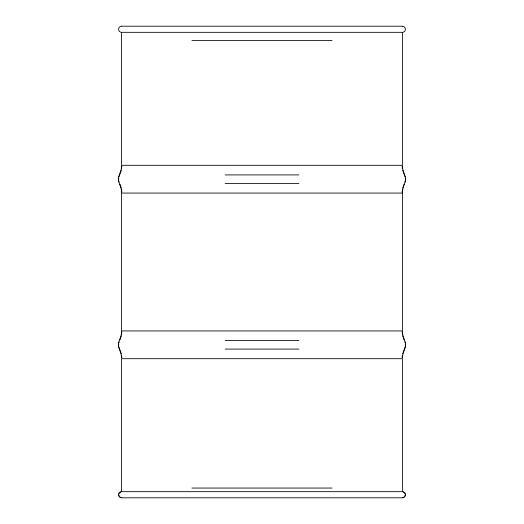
<?xml version="1.0" encoding="UTF-8"?>
<svg xmlns="http://www.w3.org/2000/svg" width="524" height="524" viewBox="0 0 524 524"><rect width="100%" height="100%" fill="white"/><g stroke="black" fill="none" stroke-linecap="round" stroke-linejoin="round"><path stroke-width="0.79" d="M118.693 178.448L118.693 179.915M118.693 344.085L118.693 345.552M405.307 179.915L405.307 178.448M405.307 345.552L405.307 344.085M121.548 166.115C121.758 170.778 118.607 174.656 118.372 179.182C118.607 183.708 121.758 187.585 121.548 192.249M121.843 166.134L121.581 168.604M121.548 331.751C121.758 336.415 118.607 340.292 118.372 344.818C118.607 349.344 121.758 353.222 121.548 357.885M121.843 331.764L121.581 334.24M402.157 192.236L402.419 189.76M402.452 192.249C402.242 187.585 405.393 183.708 405.628 179.182C405.393 174.656 402.242 170.778 402.452 166.115M402.157 357.866L402.419 355.396M402.452 357.885C402.242 353.222 405.393 349.344 405.628 344.818C405.393 340.292 402.242 336.415 402.452 331.751M121.057 171.04L121.26 170.234M121.057 336.677L121.26 335.871M402.74 188.129L402.943 187.323M402.74 353.766L402.943 352.96M118.909 177.001L119.099 176.293M118.909 342.637L119.099 341.93M404.901 182.07L405.091 181.363M404.901 347.707L405.091 346.999M120.566 172.625L120.828 171.833M120.566 338.262L120.828 337.469M403.172 186.531L403.434 185.738M403.172 352.167L403.434 351.375M119.97 174.171L120.284 173.405M119.97 339.807L120.284 339.041M403.716 184.959L404.03 184.193M403.716 350.595L404.03 349.829M118.889 494.001L119.164 493.333M404.836 496.11L405.111 495.442M119.334 175.599L119.629 174.918M404.371 349.082L404.666 348.401M403.225 32.252C406.473 31.551 406.002 26.298 402.674 26.233M120.775 491.748C117.527 492.449 117.998 497.702 121.326 497.767M120.186 492.318L120.854 492.036M403.146 497.407L403.814 497.132M121.326 26.233C117.998 26.298 117.527 31.551 120.775 32.252M402.674 497.767C406.002 497.702 406.473 492.449 403.225 491.748M121.575 26.2L402.425 26.2M121.326 32.324L402.674 32.324M191.935 40.531L332.065 40.531M225.15 174.918L298.85 174.918M225.15 183.446L298.85 183.446M225.15 340.554L298.85 340.554M225.15 349.082L298.85 349.082M191.935 488.054L332.065 488.054M121.326 491.676L402.674 491.676M121.575 497.8L402.425 497.8M403.146 492.036L403.814 492.318M120.186 497.132L120.854 497.407M404.371 174.918L404.666 175.599M119.334 348.401L119.629 349.082M404.836 493.333L405.111 494.001M118.889 495.442L119.164 496.11M403.716 173.405L404.03 174.171M403.716 339.041L404.03 339.807M119.97 184.193L120.284 184.959M119.97 349.829L120.284 350.595M403.172 171.833L403.434 172.625M403.172 337.469L403.434 338.262M120.566 185.738L120.828 186.531M120.566 351.375L120.828 352.167M404.901 176.293L405.091 177.001M404.901 341.93L405.091 342.637M118.909 181.363L119.099 182.07M118.909 346.999L119.099 347.707M402.74 170.234L402.943 171.04M402.74 335.871L402.943 336.677M121.057 187.323L121.26 188.129M121.057 352.96L121.26 353.766M402.419 168.604L402.157 166.134M402.419 334.24L402.157 331.764M121.581 189.76L121.843 192.236M121.581 355.396L121.843 357.866M402.425 32.357L402.425 165.296L121.575 165.296L121.575 32.357M402.425 491.643L402.425 358.704L121.575 358.704L121.575 491.643M402.425 193.068L121.575 193.068L121.575 330.932L402.425 330.932L402.425 193.068"/></g></svg>
